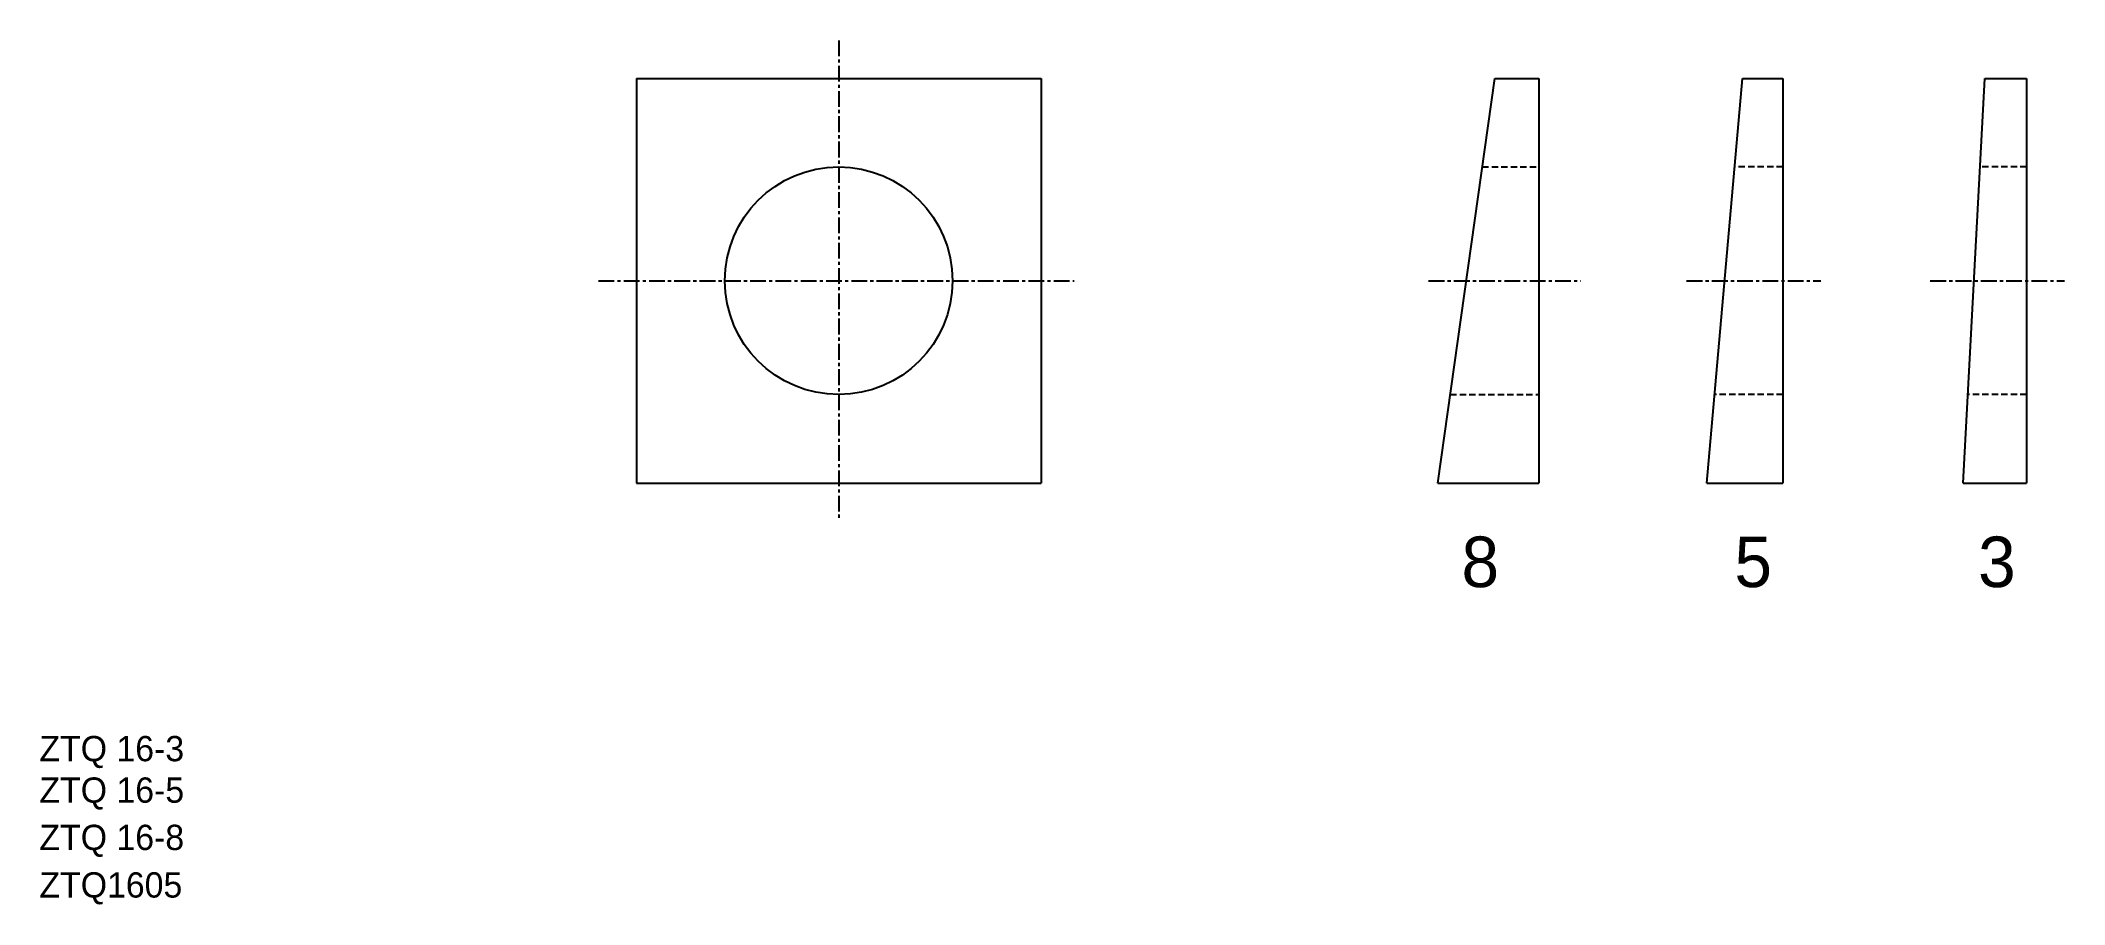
# Model space of a CAD drawing. Extents: x 5 to 165, y 4 to 73.
import ezdxf

# ---------------------------------------------------------------- set-up
doc = ezdxf.new("R2010")
doc.units = 0
doc.linetypes.add('CENTER', pattern=[2, 1.25, -0.25, 0.25, -0.25])
doc.linetypes.add('DASHED', pattern=[0.75, 0.5, -0.25])
doc.layers.get('0').update_dxf_attribs({"linetype": 'CONTINUOUS'})
doc.layers.add('CENTER', color=1, linetype='CENTER')

msp = doc.modelspace()

# ---------------------------------------------------------------- linework, layer by layer
at = {"color": 7, "linetype": 'CONTINUOUS'}
for p, q in [((52.2, 69.78), (84.2, 69.78)), ((52.2, 69.78), (52.2, 37.78)), ((84.2, 69.78), (84.2, 37.78)), ((115.57, 37.78), (120.07, 69.78)), ((120.07, 69.78), (123.57, 69.78)), ((123.57, 69.78), (123.57, 37.78)), ((136.85, 37.78), (139.65, 69.78)), ((139.65, 69.78), (142.85, 69.78)), ((142.85, 69.78), (142.85, 37.78)), ((157.12, 37.78), (158.82, 69.78)), ((158.82, 69.78), (162.12, 69.78)), ((162.12, 69.78), (162.12, 37.78)), ((52.2, 61.78), (52.2, 61.78)), ((52.2, 53.78), (52.2, 53.78)), ((52.2, 37.78), (84.2, 37.78)), ((115.57, 37.78), (123.57, 37.78)), ((136.85, 37.78), (142.85, 37.78)), ((157.12, 37.78), (162.12, 37.78))]:
    msp.add_line(p, q, dxfattribs=at)
at = {"color": 3, "linetype": 'DASHED'}
for p, q in [((119.09, 62.78), (123.57, 62.78)), ((142.85, 62.78), (139.04, 62.78)), ((162.12, 62.78), (158.45, 62.78)), ((116.56, 44.78), (123.57, 44.78)), ((142.85, 44.78), (137.46, 44.78)), ((162.12, 44.78), (157.49, 44.78))]:
    msp.add_line(p, q, dxfattribs=at)
at = {"color": 7, "linetype": 'CONTINUOUS'}
msp.add_circle((68.2, 53.78), 9, dxfattribs=at)
at = {"layer": 'CENTER', "color": 1, "linetype": 'CENTER'}
for p, q in [((68.2, 72.78), (68.2, 34.78)), ((49.2, 53.78), (86.83, 53.78)), ((114.84, 53.78), (126.89, 53.78)), ((135.24, 53.78), (145.85, 53.78)), ((154.51, 53.78), (165.12, 53.78))]:
    msp.add_line(p, q, dxfattribs=at)

# ---------------------------------------------------------------- texts
at = {"color": 7, "linetype": 'CONTINUOUS'}
for s, height, p in [('8', 4, (117.44, 29.55)), ('3', 4, (158.29, 29.55)), ('5', 4, (139.02, 29.55)), ('ZTQ 16-3', 2, (5, 15.78)), ('ZTQ 16-5', 2, (5, 12.5)), ('ZTQ 16-8', 2, (5, 8.76)), ('ZTQ1605', 2, (5, 5))]:
    msp.add_text(s, height=height, dxfattribs=at).set_placement(p)

doc.saveas('drawing.dxf')
